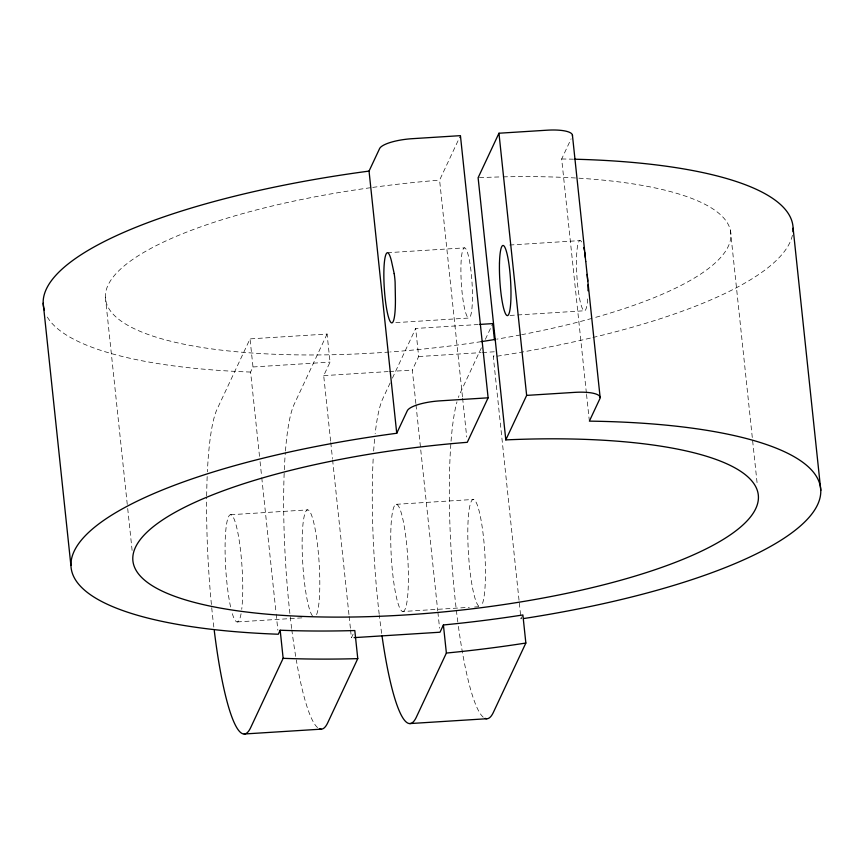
<?xml version="1.0" encoding="UTF-8"?>
<svg xmlns="http://www.w3.org/2000/svg" width="864" height="864" viewBox="0 0 864 864"><rect width="100%" height="100%" fill="white"/><g stroke="black" fill="none" stroke-linecap="round" stroke-linejoin="round"><path stroke-width="0.65" stroke-dasharray="4.32 3.24" d="M330.631 441.18L323.708 375.635L330.048 362.124L327.078 334.033L250.031 338.882L217.102 409.158A165.996 25.294 86.4 0 0 207.382 471.863M259.502 456.332L250.603 372.06L252.99 366.973L250.031 338.882M327.078 334.033L294.16 404.309A165.996 25.294 86.4 0 0 285.401 451.624M462.478 396.835L439.592 180.144L459.864 136.858M390.139 382.979L382.763 398.736A165.996 25.294 86.4 0 0 375.17 433.706M392.407 378.13L415.681 328.45L478.116 324.529M415.854 403.499L412.322 370.062L418.651 356.54L415.681 328.45M586.397 393.044L561.676 158.976L571.104 138.856M481.378 347.836L459.81 393.887A165.996 25.294 86.4 0 0 458.352 397.483M485.352 339.358L492.728 323.611M353.106 634.176L351.4 637.805L350.557 629.78M519.026 600.232L493.312 356.789L494.748 353.732M522.418 615.946L521.003 618.959L519.167 601.571M387.374 252.72L464.519 247.871M509.674 245.03L580.003 240.602M395.809 322.628L468.85 318.038A35.154 5.357 86.4 0 0 470.243 265.356A35.154 5.357 86.4 0 0 460.955 265.464A35.154 5.357 86.4 0 0 468.85 318.038M510.03 315.446L584.453 310.759M252.99 366.973L330.048 362.124M418.651 356.54L481.086 352.62M482.414 352.534L494.37 351.778M323.708 375.635L388.152 371.585M389.491 371.498L412.322 370.062M230.612 514.728L307.66 509.879M396.263 504.306L473.31 499.457M237.222 621.929L303.653 617.749M402.883 611.507A53.708 8.186 86.4 0 0 405.011 531.025A53.708 8.186 86.4 0 0 390.82 531.187A53.708 8.186 86.4 0 0 402.883 611.507L469.303 607.327M474.617 606.992L478.602 606.744M730.404 230.213L757.382 485.687M586.537 394.384L589.226 419.796M462.618 398.174L466.711 436.968M415.994 404.838L437.746 610.826M437.886 612.166L439.582 628.214M330.772 442.519L332.467 458.568M332.608 459.907L349.002 615.06M349.142 616.399L350.417 628.441M260.075 461.678L261.63 476.399M261.77 477.738L276.037 612.835M276.178 614.164L277.873 630.223M105.376 297.173L127.559 507.179M127.699 508.518L132.214 551.318M792.418 235.213A376.898 99.878 -6 0 1 592.898 337.489M590.36 338.094A376.898 99.878 -6 0 1 493.312 356.789M250.603 372.06A376.898 99.878 -6 0 1 47.066 316.613M561.676 158.976A376.898 99.878 -6 0 1 573.512 159.192M478.764 606.15A53.708 8.186 86.4 0 1 467.942 524.21A53.708 8.186 86.4 0 1 481.734 524.048A53.708 8.186 86.4 0 1 481.043 606.118M483.224 717.163A165.996 25.294 86.4 0 1 458.341 625.946M457.823 622.037A165.996 25.294 86.4 0 1 450.965 442.422M451.051 441.202A165.996 25.294 86.4 0 1 456.98 401.825M578.945 178.189A314.41 83.322 -6 0 1 594.464 317.682M591.894 318.406A314.41 83.322 -6 0 1 521.672 334.681M520.387 334.93A314.41 83.322 -6 0 1 497.016 339.109M481.162 341.658A314.41 83.322 -6 0 1 390.409 351.95M389.135 352.048A314.41 83.322 -6 0 1 105.494 298.879A314.41 83.322 -6 0 1 371.412 187.585M372.74 187.402A314.41 83.322 -6 0 1 439.592 180.144M479.444 177.66A314.41 83.322 -6 0 1 501.876 176.893M503.183 176.861A314.41 83.322 -6 0 1 577.703 178.114M587.704 298.922A35.154 5.357 86.4 0 1 580.954 304.474A35.154 5.357 86.4 0 1 576.504 259.114A35.154 5.357 86.4 0 1 582.217 243.043M241.067 613.732A53.708 8.186 86.4 0 1 231.779 611.755M230.602 606.949A53.708 8.186 86.4 0 1 225.85 529.837A53.708 8.186 86.4 0 1 237.794 532.397A53.708 8.186 86.4 0 1 241.715 609.325M213.829 627.08A165.996 25.294 86.4 0 1 206.658 497.275M206.669 495.968A165.996 25.294 86.4 0 1 207.198 475.934M312.498 615.935A53.708 8.186 86.4 0 1 302.324 533.585A53.708 8.186 86.4 0 1 315.911 533.434A53.708 8.186 86.4 0 1 315.911 615.892M317.574 727.585A165.996 25.294 86.4 0 1 296.287 659.934M295.693 656.37A165.996 25.294 86.4 0 1 291.816 629.813M291.654 628.484A165.996 25.294 86.4 0 1 284.202 472.284M284.31 469.724A165.996 25.294 86.4 0 1 285.304 452.844M381.65 633.388A165.996 25.294 86.4 0 1 379.35 615.449M379.199 614.25A165.996 25.294 86.4 0 1 373.324 456.138M373.648 451.008A165.996 25.294 86.4 0 1 374.62 438.934"/><path stroke-width="1.3" d="M319.399 728.773A165.996 25.294 86.4 0 0 327.78 722.65L357.772 658.627L354.802 630.547A363.226 96.26 -6 0 1 280.174 630.223L278.294 634.23A376.898 99.878 -6 0 1 76.032 547.679A376.898 99.878 -6 0 1 396.738 433.264L369.047 171.094L379.588 148.608A29.29 7.765 -6 0 1 412.279 138.683L460.436 135.648L488.117 397.818L467.273 442.314A314.41 83.322 -6 0 0 159.43 589.745A314.41 83.322 -6 0 0 690.044 556.351A314.41 83.322 -6 0 0 505.807 439.895L478.116 177.725L498.96 133.229L547.117 130.194A29.29 7.765 -6 0 1 572.4 135.94M280.174 630.223L283.144 658.314L250.733 727.499A165.996 25.294 86.4 0 1 214.272 630.666M396.738 433.264L407.279 410.778A29.29 7.765 -6 0 1 439.97 400.853L488.117 397.818M505.807 439.895L526.651 395.399L498.96 133.229M485.06 718.351A165.996 25.294 86.4 0 0 493.441 712.228L525.852 643.032L522.882 614.952A363.226 96.26 -6 0 1 443.405 624.964L440.014 632.221L354.089 637.632M443.405 624.964L446.375 653.054L416.383 717.077A165.996 25.294 86.4 0 1 382.018 635.947M479.444 324.443L492.728 323.611L494.424 339.66M526.651 395.399L574.798 392.364A29.29 7.765 -6 0 1 599.897 398.66L589.367 421.135A376.898 99.878 -6 0 1 819.234 500.548A376.898 99.878 -6 0 1 523.66 618.548M244.145 734L321.192 729.151M409.806 723.578L486.853 718.729M584.42 250.484L584.086 248.94A35.154 5.357 86.4 0 0 583.718 247.504M394.189 273.564L391.457 261.058A35.154 5.357 86.4 0 0 383.951 268.844A35.154 5.357 86.4 0 0 389.308 319.572A35.154 5.357 86.4 0 0 395.399 298.328L395.107 282.053A34.484 11.502 89.6 0 0 394.178 273.575M584.69 252.126L585.77 261.511M600.145 397.57L586.667 270A34.484 1.199 83.4 0 1 585.792 261.63M793.109 228.236L820.8 490.396M572.454 135.4L585.36 257.548M43.2 303.221L70.891 565.38M587.142 274.417L587.779 281.124M587.984 284.785L588.017 286.2A35.154 5.357 86.4 0 1 588.028 290.768M574.819 159.214A376.898 99.878 -6 0 1 792.99 231.703M44.248 310.014A376.898 99.878 -6 0 1 369.047 171.094M525.852 643.032A363.226 96.26 -6 0 1 446.375 653.054M357.772 658.627A363.226 96.26 -6 0 1 283.144 658.314M495.709 339.336A314.41 83.322 -6 0 1 481.162 341.658M499.478 263.045A35.154 5.357 86.4 0 0 507.373 315.608A35.154 5.357 86.4 0 0 508.766 262.937A35.154 5.357 86.4 0 0 499.478 263.045"/></g></svg>
